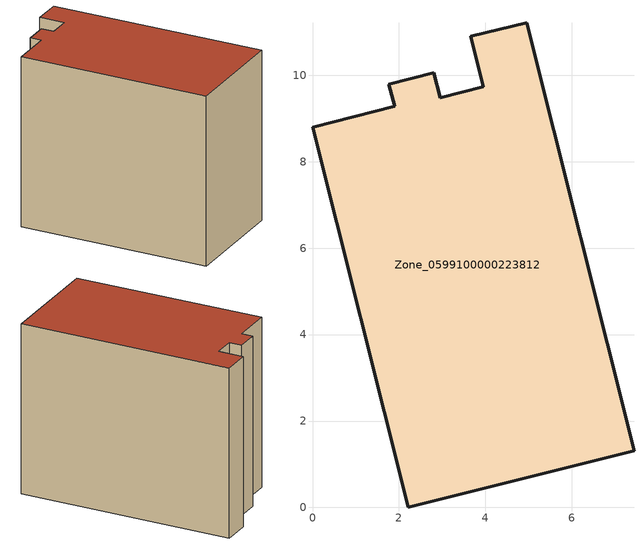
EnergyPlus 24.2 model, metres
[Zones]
Zone_0599100000223812
 floor ground (C_G): 0,8.8 1.9,9.28 1.77,9.79 2.81,10.06 2.96,9.48 3.95,9.73 3.66,10.9 4.96,11.22 7.44,1.31 2.21,0 z0
 wall outside (C_F): 2.21,0 7.44,1.31 4.96,11.22 3.66,10.9 3.95,9.73 2.96,9.48 2.81,10.06 1.77,9.79 1.9,9.28 0,8.8 2.21,0 z0:8.18
 roof outside (C_R): 1.9,9.28 0,8.8 2.21,0 7.44,1.31 4.96,11.22 3.66,10.9 3.95,9.73 2.96,9.48 2.81,10.06 1.77,9.79 z8.18
[BUILDING]
Pand.0599100000223812: North Axis=0; Terrain=City; Loads Convergence Tolerance Value=0.04; Temperature Convergence Tolerance Value=0.4; Solar Distribution=FullExterior; Maximum Number of Warmup Days=25; Minimum Number of Warmup Days=1
[Site:Location]
Rotterdam.The.Hague.AP_ZH_NLD Design_Conditions: Latitude=51.96; Longitude=4.45; Time Zone=1; Elevation=-4.5
[SITE:GROUNDTEMPERATURE:BUILDINGSURFACE]
18, 18, 18, 18, 18, 18, 18, 18, 18, 18, 18, 18
[MATERIAL] Thermal Absorptance=0.9; Solar Absorptance=0.7; Visible Absorptance=0.7
Name | Roughness | Thickness | Conductivity | Density | Specific Heat
G.TI.1975-1991 | MediumSmooth | 0.15 | 0.288461 | 540 | 1210
F.TI.1975-1991 | Rough | 0.3 | 0.230769 | 1920 | 840
R.TI.1975-1991 | MediumRough | 0.2 | 0.153846 | 1500 | 1000
[CONSTRUCTION]
C_G: G.TI.1975-1991
C_F: F.TI.1975-1991
C_R: R.TI.1975-1991
[ZONE]
Zone_0599100000223812: Type=1; Multiplier=1; Ceiling Height=Autocalculate; Volume=Autocalculate; Floor Area=autocalculate; Part of Total Floor Area=Yes
[ZONEINFILTRATION:DESIGNFLOWRATE]
Infil_Zone_0599100000223812: Zone or ZoneList or Space or SpaceList=Zone_0599100000223812; Schedule=AlwaysOn; Design Flow Rate Calculation Method=Flow/Area; Flow Rate per Floor Area=0.003; Constant Term Coefficient=1; Temperature Term Coefficient=0; Velocity Term Coefficient=0; Velocity Squared Term Coefficient=0
[HVACTEMPLATE:ZONE:IDEALLOADSAIRSYSTEM]
Zone_0599100000223812: Maximum Heating Supply Air Temperature=50; Minimum Cooling Supply Air Temperature=13; Maximum Heating Supply Air Humidity Ratio=0.0156; Minimum Cooling Supply Air Humidity Ratio=0.0077; Heating Limit=NoLimit; Cooling Limit=NoLimit; Dehumidification Control Type=ConstantSensibleHeatRatio; Cooling Sensible Heat Ratio=0.7; Dehumidification Setpoint=60; Humidification Control Type=None; Humidification Setpoint=30; Outdoor Air Method=None; Outdoor Air Flow Rate per Person=0.00944; Outdoor Air Flow Rate per Zone Floor Area=0; Outdoor Air Flow Rate per Zone=0; Demand Controlled Ventilation Type=None; Outdoor Air Economizer Type=NoEconomizer; Heat Recovery Type=None; Sensible Heat Recovery Effectiveness=0.7; Latent Heat Recovery Effectiveness=0.65
[ZONECONTROL:THERMOSTAT]
ThermostatControl_Zone_0599100000223812: Zone or ZoneList=Zone_0599100000223812; Control Type Schedule=DualSetpointControlType; Control 1=Thermostat_Zone_0599100000223812; Temperature Difference Between Cutout And Setpoint=0
[THERMOSTATSETPOINT:DUALSETPOINT]
Thermostat_Zone_0599100000223812: Heating Setpoint Temperature Schedule=HeatingSetpoint_Zone_0599100000223812; Cooling Setpoint Temperature Schedule=CoolingSetpoint_Zone_0599100000223812
[SCHEDULE:COMPACT]
HeatingSetpoint_Zone_0599100000223812: Through: 12/31, For: AllDays, Until: 24:00, 21
CoolingSetpoint_Zone_0599100000223812: Through: 12/31, For: AllDays, Until: 24:00, 24
DualSetpointControlType: Through: 12/31, For: AllDays, Until: 24:00, 4
AlwaysOn: Through: 12/31, For: AllDays, Until: 24:00, 1
